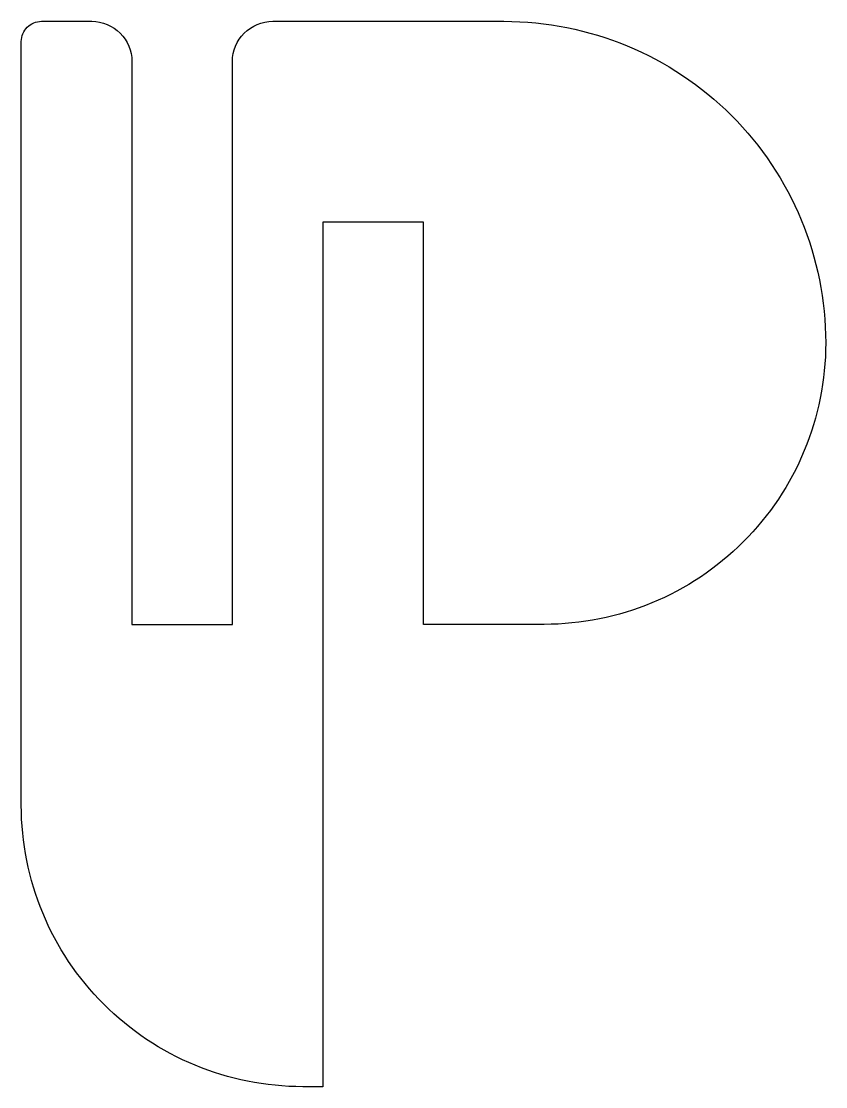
# Model space of a CAD drawing. Header units: inches. Extents: x -0.5 to 0.5, y -0.4 to 0.93.
import ezdxf

# ---------------------------------------------------------------- set-up
doc = ezdxf.new("R2010")
doc.units = ezdxf.units.IN
doc.layers.get('0').update_dxf_attribs({"linetype": 'CONTINUOUS'})

msp = doc.modelspace()

# ---------------------------------------------------------------- linework, layer by layer
msp.add_lwpolyline([(-0.1875, 0.925), (0.1, 0.925, -0.414214), (0.5, 0.525, -0.414214), (0.15, 0.175), (0, 0.175), (0, 0.675), (-0.125, 0.675), (-0.125, -0.4), (-0.15, -0.4, -0.414214), (-0.5, -0.05), (-0.5, 0.9, -0.414214), (-0.475, 0.925), (-0.4125, 0.925, -0.414214), (-0.3625, 0.875), (-0.3625, 0.175), (-0.2375, 0.175), (-0.2375, 0.875, -0.414214)], format="xyb", close=True)

doc.saveas('drawing.dxf')
